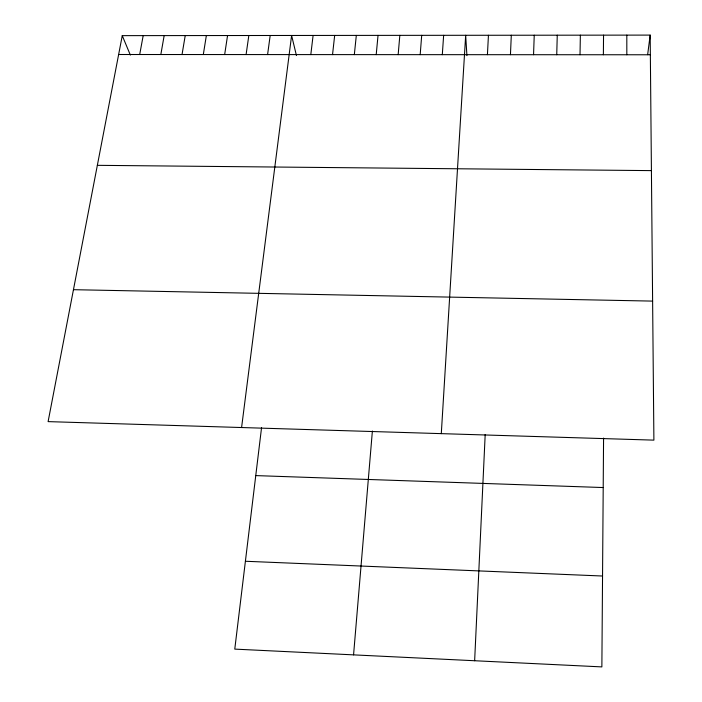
<?xml version="1.0" encoding="UTF-8"?>
<svg xmlns="http://www.w3.org/2000/svg" width="702" height="702" viewBox="0 0 702 702"><rect width="100%" height="100%" fill="white"/><g stroke="black" fill="none" stroke-linecap="round" stroke-linejoin="round"><path stroke-width="1.05" d="M603.571 438.074L601.868 666.9L234.775 649.113L261.556 427.641M603.378 54.747L603.544 35.144M580.019 54.738L580.361 35.17M556.739 54.721L557.256 35.197M533.555 54.712L534.24 35.223M510.451 54.703L511.302 35.24M474.64 660.74L485.196 434.468M487.425 54.686L488.443 35.267M441.295 433.643L465.672 35.293L466.918 55.616M442.304 54.668L443.646 35.311M420.191 54.659L421.7 35.337M353.562 654.869L372.385 431.019M398.166 54.642L399.833 35.354M376.211 54.633L378.036 35.381M354.334 54.624L356.318 35.407M332.537 54.616L334.67 35.425M310.81 54.598L313.101 35.451M241.585 427.536L291.602 35.469L296.437 55.519M647.648 54.659L650.175 35.1L122.262 35.644L48.105 421.621L653.895 440.136L650.175 35.1M267.594 54.581L270.182 35.495M246.095 54.572L248.833 35.512M224.666 54.554L227.553 35.539M203.317 54.545L206.353 35.556M182.037 54.537L185.223 35.583M160.837 54.528L164.163 35.6M139.698 54.519L143.182 35.627M118.638 54.502L650.359 54.774M97.35 165.33L651.421 170.621M73.456 289.689L652.623 301.105M255.756 475.596L603.202 487.548M245.402 561.258L602.544 576.017M122.262 35.644L130.361 55.089M626.816 35.126L626.825 54.756"/></g></svg>
